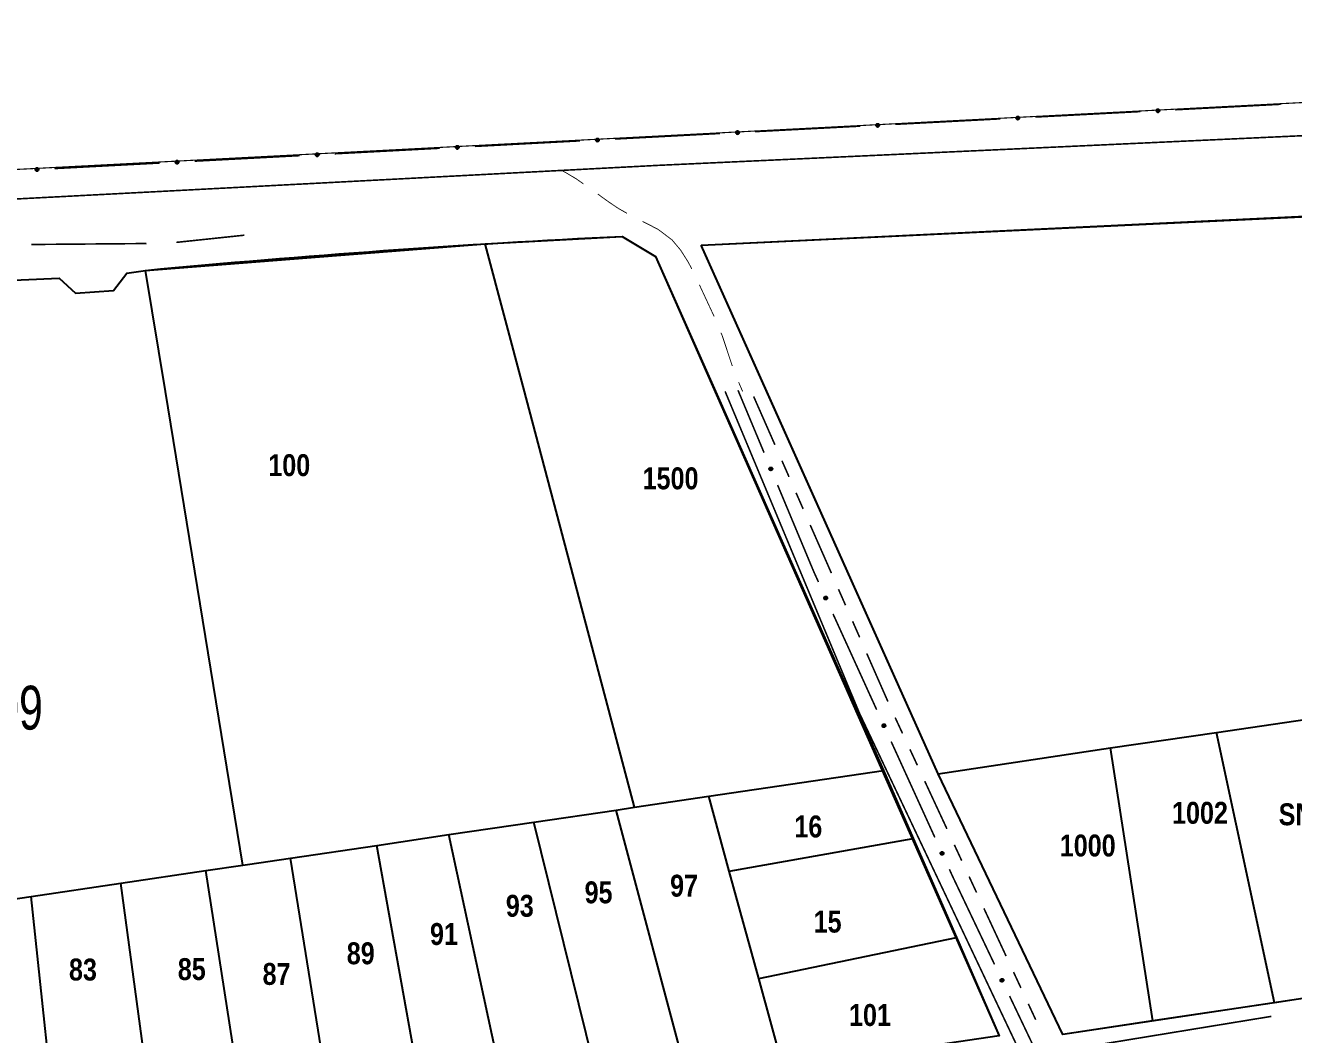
# Model space of a CAD drawing. Extents: x 203591 to 208218, y 4854879 to 4857795.
# Drawn here: x 204807.3 to 204951.9, y 4855949.7 to 4856064.8 of the extents above; entities that cross this region are included whole.
import ezdxf
from ezdxf.enums import TextEntityAlignment as Align

# ---------------------------------------------------------------- set-up
doc = ezdxf.new("R2010")
doc.units = 0
doc.header["$LTSCALE"] = 1.5
doc.header["$MEASUREMENT"] = 0
for name, pattern in [('PHANTOMX2', [5, 2.5, -0.5, 0.5, -0.5, 0.5, -0.5]), ('TRACO_05', [11, 7, -1, 0.5, -1, 0.5, -1]), ('TRACO_15', [3, 2, -1]), ('TRACO_25', [8, 3, -1, 1, -1, 1, -1])]:
    doc.linetypes.add(name, pattern=pattern)
for name, color, linetype in [('CD-MALHA-LOTES', 40, 'CONTINUOUS'), ('CD_TXT_QUADRA', 7, 'CONTINUOUS'), ('HD-VALAS-DRENOS', 170, 'CONTINUOUS'), ('LM-LIM-SETOR-FISCAL', 7, 'CONTINUOUS'), ('RU-QUADRAS', 210, 'CONTINUOUS'), ('SV-CAMINHO-TRILHA', 20, 'CONTINUOUS'), ('SV-EIXO-ROD-ESTR', 7, 'CONTINUOUS'), ('SV-EIXO-RUA-N-PAV', 6, 'CONTINUOUS'), ('SV-EST-MUNIC-PAV', 20, 'CONTINUOUS'), ('SV-RUA-NAO-PAV-S-GUIA-C-GUIA', 7, 'PHANTOMX2'), ('Th_NmrPorta', 7, 'CONTINUOUS')]:
    doc.layers.add(name, color=color, linetype=linetype)
doc.styles.add('ARIAL', font='ARIAL.TTF')
doc.styles.get("Standard").update_dxf_attribs({"font": 'swisscbo.ttf'})
doc.linetypes.add('Limite', pattern='A,20,-3,[130,ltypeshp.shx,S=6.35,R=0,X=0,Y=0],-3,20', length=46)

msp = doc.modelspace()

# ---------------------------------------------------------------- linework, layer by layer
at = {"layer": 'CD-MALHA-LOTES', "linetype": 'Continuous', "flags": 128}
for points in [[(204884.33, 4856039.68), (204980.99, 4856044.26), (205081.55, 4856049.15), (205103.71, 4856051.9), (205103.53, 4856055.42), (205127.82, 4856056.7), (205128.03, 4856052.63), (205161.84, 4856053.3)], [(204859.69, 4856039.84), (204875.31, 4856040.7), (204879.12, 4856038.42)], [(204820.96, 4856036.82), (204859.69, 4856039.84)], [(204864.16, 4856023), (204859.69, 4856039.84)], [(204891.8, 4856023), (204884.33, 4856039.68)], [(204879.12, 4856038.42), (204885.95, 4856023)], [(204773.85, 4856034.29), (204811.13, 4856035.93), (204812.98, 4856034.23), (204817.29, 4856034.54), (204818.82, 4856036.49), (204820.96, 4856036.82)], [(204823.22, 4856023), (204820.96, 4856036.82)], [(204832.05, 4855969.01), (204823.22, 4856023)], [(204876.72, 4855975.6), (204864.16, 4856023)], [(204885.95, 4856023), (204905.1, 4855979.8)], [(204911.34, 4855979.41), (204891.8, 4856023)], [(204943.09, 4855984.14), (204953.41, 4855985.63)], [(204931.01, 4855982.39), (204943.09, 4855984.14)], [(204949.69, 4855953.31), (204943.09, 4855984.14)], [(204911.34, 4855979.41), (204931.01, 4855982.39)], [(204935.83, 4855951.24), (204931.01, 4855982.39)], [(204885.18, 4855976.85), (204905.1, 4855979.8)], [(204905.1, 4855979.8), (204908.49, 4855972.05)], [(204925.58, 4855949.7), (204911.34, 4855979.41)], [(204876.72, 4855975.6), (204885.18, 4855976.85)], [(204887.52, 4855968.32), (204885.18, 4855976.85)], [(204865.22, 4855973.91), (204874.61, 4855975.29)], [(204874.61, 4855975.29), (204876.72, 4855975.6)], [(204882.87, 4855944.33), (204874.61, 4855975.29)], [(204855.56, 4855972.48), (204865.22, 4855973.91)], [(204872.9, 4855942.86), (204865.22, 4855973.91)], [(204847.33, 4855971.26), (204855.56, 4855972.48)], [(204862.26, 4855941.29), (204855.56, 4855972.48)], [(204837.5, 4855969.81), (204847.33, 4855971.26)], [(204852.98, 4855939.92), (204847.33, 4855971.26)], [(204887.52, 4855968.32), (204908.49, 4855972.05)], [(204908.49, 4855972.05), (204913.43, 4855960.74)], [(204832.59, 4855969.09), (204837.5, 4855969.81)], [(204842.53, 4855938.38), (204837.5, 4855969.81)], [(204818.13, 4855966.95), (204827.82, 4855968.38)], [(204827.82, 4855968.38), (204832.05, 4855969.01)], [(204832.69, 4855937.09), (204827.82, 4855968.38)], [(204832.05, 4855969.01), (204832.59, 4855969.09)], [(204890.89, 4855956.07), (204887.52, 4855968.32)], [(204807.9, 4855965.44), (204818.13, 4855966.95)], [(204822.35, 4855935.73), (204818.13, 4855966.95)], [(204797.83, 4855963.96), (204807.9, 4855965.44)], [(204811.24, 4855934.27), (204807.9, 4855965.44)], [(204890.89, 4855956.07), (204913.43, 4855960.74)], [(204913.43, 4855960.74), (204918.32, 4855949.55)], [(204893.68, 4855945.92), (204890.89, 4855956.07)], [(204959.39, 4855954.77), (204949.69, 4855953.31)], [(204949.69, 4855953.31), (204935.83, 4855951.24)], [(204935.83, 4855951.24), (204925.58, 4855949.7)]]:
    msp.add_lwpolyline(points, dxfattribs=at)
at = {"layer": 'HD-VALAS-DRENOS', "linetype": 'TRACO_05', "const_width": 0.18, "flags": 128}
for points in [[(204832.22, 4856040.83), (204824.46, 4856040.01)], [(204821.07, 4856039.88), (204807.93, 4856039.77)], [(204925.42, 4855947.84), (204949.34, 4855951.76)]]:
    msp.add_lwpolyline(points, dxfattribs=at)
at = {"layer": 'LM-LIM-SETOR-FISCAL', "linetype": 'Limite', "ltscale": 0.1, "const_width": 0.13, "flags": 128}
msp.add_lwpolyline([(205796.415, 4856248.315), (205682.51, 4856182.65), (205659.3, 4856170.51), (205621.44, 4856158.01), (205507.35, 4856123.37), (205407.36, 4856092.31), (205394.74, 4856089.5), (205362.25, 4856082.61), (205354.69, 4856080.34), (205337.55, 4856076.77), (205289.87, 4856073.56), (205229.36, 4856070.3), (205219.27, 4856069.56), (205147.92, 4856065.7), (205113.32, 4856064.4), (205090.92, 4856063.16), (205009.9, 4856058.92), (204851.88, 4856050.7), (204687.08, 4856042.13), (204637.14, 4856038.78), (204603.03, 4856036.66), (204553.89, 4856035.32), (204520.66, 4856035.13), (204502.57, 4856037.61), (204484.57, 4856041.23), (204412.67, 4856060.75), (204330.68, 4856083.79), (204299.16, 4856093.11), (204270.41, 4856101.78), (204253.26, 4856107.22), (204244.69, 4856110.17), (204218.41, 4856111.79), (204202.69, 4856112.17), (204189.55, 4856111.98), (204142.89, 4856109.12), (204035.38, 4856102.27), (203993.42, 4856098.93), (203985.94, 4856098.57), (203969, 4856097.51), (203907.01, 4856092.75), (203828.45, 4856087.6), (203806.83, 4856085.89), (203745.43, 4856081.58), (203724.99, 4856080.15), (203677.22, 4856076.56), (203633.71, 4856071.22), (203591.04, 4856063.51), (203660.37, 4856023.03), (203705.27, 4855996.41), (203743.77, 4855973.31), (203818.31, 4855928.72), (203887.09, 4855887.86), (203952.66, 4855848.85), (204025, 4855805.96), (204088.2, 4855766.95), (204107.49, 4855755.62), (204177.8, 4855715.26), (204283.05, 4855651.55), (204316.3, 4855629.3), (204344.05, 4855608.74), (204359.413431, 4855596.133587), (204366.73, 4855590.13), (204395.58, 4855561.78), (204414.87, 4855540.12), (204436.53, 4855514.57), (204458.95, 4855485.04), (204486.36, 4855444.86), (204505.82, 4855416.26), (204534.16, 4855377.59), (204568.85, 4855328.27), (204604.98, 4855276.24), (204637.1, 4855229.79), (204661.77, 4855193.9), (204679.77, 4855167.91), (204703.32, 4855133.45), (204736.81, 4855084.64), (204752.67, 4855062.31), (204783.23, 4855019.37), (204803.12, 4854991.18), (204834.249649, 4854948.199642), (204845.64, 4854959.83), (204876.75, 4854964.71), (204914.35, 4854970.84), (204996.87, 4854983.31), (205090.66, 4854997.71), (205105.98, 4854999.94), (205187.94, 4855012.05), (205245.94, 4855021.11), (205272.68, 4855025.85), (205289.82, 4855028.52), (205353.63, 4855038.1), (205379.87, 4855044.32), (205380.17, 4855053.59), (205399.55, 4855054.95), (205426.54, 4855056.03), (205437.99, 4855056.62), (205499.63, 4855060.67), (205539.31, 4855063.19), (205567.09, 4855064.98), (205582.41, 4855066.09), (205635.91, 4855070), (205692.95, 4855073.42), (205739.37, 4855076.32), (205755.85, 4855076.88), (205779.09, 4855078.91), (205796.39, 4855080.33), (205832.27, 4855082.2), (205855.36, 4855083.58), (205884.96, 4855084.97), (205904.85, 4855085.43), (205945.85, 4855088.06), (205975.45, 4855089.94), (205990.04, 4855090.61), (206010.45, 4855091.62), (206021.42, 4855091.93), (206022.38, 4855094.63), (206023.19, 4855099.07), (206023.73, 4855105.32), (206023.73, 4855114.57), (206023.61, 4855122.77), (206023.73, 4855128.91), (206023.31, 4855148.74), (206059.09, 4855155.08), (206090.43, 4855139.24), (206138.56, 4855111.07), (206178.75, 4855088.19), (206206.79, 4855072.52), (206222.46, 4855062.86), (206230.38, 4855057.64), (206237.19, 4855052.51), (206245.02, 4855046.96), (206277.61, 4855028.92), (206315.11, 4855009.06), (206322.43, 4855004.94), (206334.61, 4854998.15), (206344.05, 4854991.94), (206370.01, 4854978.16), (206377.13, 4854974.52), (206383.62, 4854970.88), (206391.86, 4854965.97), (206400.96, 4854960.99), (206409.67, 4854956.24), (206418.06, 4854951.81), (206428.03, 4854946.58), (206436.74, 4854941.99), (206446.39, 4854936.45), (206454.94, 4854931.86), (206463.33, 4854927.27), (206473.94, 4854921.41), (206483.44, 4854916.66), (206493.49, 4854911.28), (206502.2, 4854906.53), (206509.16, 4854902.73), (206517.55, 4854899.17), (206528.48, 4854896), (206549.69, 4854889.67), (206564.41, 4854883.97), (206567.2, 4854879.08), (206570.83, 4854883.26), (206576.05, 4854891.17), (206582.86, 4854902.57), (206588.24, 4854910.17), (206594.1, 4854919.67), (206601.38, 4854929.09), (206611.99, 4854937.95), (206625.76, 4854949.98), (206640.32, 4854965.18), (206646.34, 4854973.73), (206650.93, 4854980.7), (206656.31, 4854989.4), (206659.8, 4854993.84), (206666.37, 4855000.56), (206674.91, 4855008.32), (206682.51, 4855016.24), (206687.1, 4855021.3), (206689.8, 4855026.21), (206695.97, 4855035.87), (206702.46, 4855046.95), (206709.74, 4855060.01), (206715.44, 4855068.88), (206721.77, 4855075.21), (206727.79, 4855082.65), (206732.22, 4855088.66), (206736.5, 4855097.05), (206739.58, 4855106.79), (206740.85, 4855116.29), (206741.17, 4855125.63), (206741.64, 4855134.02), (206741.17, 4855142.09), (206742.12, 4855150.72), (206742.75, 4855160.06), (206742.43, 4855173.36), (206743.07, 4855183.81), (206745.76, 4855192.36), (206748.45, 4855197.74), (206758.11, 4855205.5), (206768.24, 4855208.82), (206775.2, 4855210.56), (206778.84, 4855212.3), (206783.44, 4855216.26), (206786.6, 4855221.64), (206789.29, 4855225.29), (206792.14, 4855229.4), (206795.63, 4855232.73), (206801.01, 4855234.47), (206808.45, 4855236.21), (206816.52, 4855237.63), (206822.22, 4855240.17), (206827.6, 4855242.54), (206831.4, 4855244.28), (206836.63, 4855244.44), (206839.95, 4855243.97), (206842.19, 4855243.65), (206845.62, 4855240.46), (206849.62, 4855235.99), (206854.58, 4855232.12), (206859.64, 4855229.78), (206864.76, 4855227.39), (206870.2, 4855225.04), (206874.73, 4855222.3), (206878.92, 4855219.29), (206882.98, 4855215.83), (206887.98, 4855212.7), (206893.95, 4855209.85), (206900.29, 4855207.85), (206907.15, 4855206.19), (206913.73, 4855205.04), (206920.81, 4855203.6), (206927.56, 4855201.94), (206933.6, 4855200.48), (206939.89, 4855199.17), (206945.67, 4855197.5), (206951.88, 4855196.77), (206955.646692, 4855197.169441), (206957.306662, 4855197.34315), (206961.862616, 4855199.664984), (206966.527907, 4855198.429918), (206972.051755, 4855197.762708), (206977.408644, 4855196.392723), (206983.226231, 4855195.866614), (206988.517313, 4855195.575902), (206994.381656, 4855194.986132), (206999.439545, 4855194.39722), (207005.614593, 4855193.621657), (207012.363297, 4855193.601324), (207017.572169, 4855195.36525), (207023.03395, 4855199.405412), (207027.732957, 4855202.047994), (207032.274552, 4855204.906141), (207036.833943, 4855207.976499), (207041.709791, 4855210.664404), (207047.645836, 4855212.460922), (207053.627362, 4855214.050921), (207060.025663, 4855216.416757), (207065.622577, 4855219.182648), (207071.297192, 4855222.28006), (207076.000549, 4855226.442043), (207079.81713, 4855231.025691), (207081.103271, 4855236.760794), (207082.59759, 4855241.307754), (207088.023389, 4855243.939561), (207090.578395, 4855249.590665), (207089.808985, 4855256.17649), (207088.296416, 4855261.394437), (207091.682817, 4855264.782116), (207096.437455, 4855266.14688), (207101.10609, 4855269.633922), (207105.023599, 4855274.180832), (207109.741577, 4855275.556417), (207115.560457, 4855275.105675), (207120.834136, 4855274.222138), (207125.843848, 4855273.366924), (207131.736831, 4855271.630579), (207137.125757, 4855270.101991), (207140.28442, 4855270.079902), (207149.515925, 4855272.920652), (207159.750695, 4855279.150512), (207168.205506, 4855287.160332), (207178.440276, 4855293.835183), (207190.455007, 4855299.175063), (207198.909818, 4855306.294903), (207210.479558, 4855312.524764), (207226.054209, 4855320.312089), (207238.95892, 4855331.88183), (207248.7487, 4855350.571411), (207250.973651, 4855379.940753), (207256.758521, 4855404.860194), (207263.433371, 4855423.994765), (207271.888182, 4855446.689256), (207282.567942, 4855472.943668), (207294.805168, 4855494.970674), (207326.84445, 4855524.340016), (207365.558582, 4855558.159258), (207387.072345, 4855586.866424), (207407.157013, 4855615.155159), (207422.962295, 4855638.924947), (207434.532036, 4855666.069339), (207438.091956, 4855689.65381), (207436.311996, 4855734.152813), (207437.646966, 4855776.64936), (207435.867006, 4855804.683732), (207437.201976, 4855838.502973), (207442.986846, 4855862.087445), (207450.106687, 4855888.786846), (207460.341457, 4855908.811397), (207484.893222, 4855935.842551), (207514.888754, 4855951.474025), (207555.868566, 4855955.698748), (207618.394465, 4855944.291996), (207657.684388, 4855935.842551), (207679.230475, 4855930.772883), (207701.081061, 4855927.500978), (207727.335472, 4855933.285849), (207757.594794, 4855943.075629), (207797.198906, 4855948.41551), (207840.362939, 4855943.520619), (207880.857031, 4855931.060899), (207908.46854, 4855922.081144), (207928.081857, 4855916.750273), (207978.978222, 4855907.32502), (207988.919986, 4855905.773418), (208022.363859, 4855902.136547), (208058.853041, 4855901.246567), (208090.002343, 4855903.026527), (208114.955167, 4855908.683361), (208130.682304, 4855913.813432), (208161.847626, 4855928.407512), (208188.891822, 4855948.61949), (208218.286591, 4855981.057933), (208187.445907, 4855991.449903), (208165.321069, 4856010.222493), (208159.224361, 4856022.94), (208156.58974, 4856039.12589), (208148.685879, 4856065.472094), (208141.72335, 4856085.385589), (208131.121743, 4856100.600365), (208114.978287, 4856123.563692), (208106.091421, 4856139.449948), (208093.205298, 4856162.116022), (208084.73682, 4856199.326829), (208076.797221, 4856229.27502), (208073.616124, 4856257.1496), (208067.838157, 4856284.431712), (208065.021572, 4856320.096316), (208063.518292, 4856367.226456), (208062.416051, 4856397.165935), (208051.054374, 4856419.94066), (208041.168955, 4856425.250761), (208034.147983, 4856457.455812), (208021.67975, 4856492.348298), (208031.159526, 4856541.689942), (208020.976111, 4856586.808408), (208019.467809, 4856600.268866), (208028.327718, 4856624.553543), (208027.926294, 4856671.90573), (208026.162133, 4856750.628679), (208030.440265, 4856795.701991), (208034.406877, 4856848.418794), (208036.125381, 4856871.257936), (208022.299519, 4856927.922659), (208010.560024, 4856953.886397), (208008.303255, 4856989.771934), (207999.795743, 4857038.357717), (207992.204293, 4857055.360826), (207973.187812, 4857100.767903), (207964.482023, 4857136.653753), (207955.32649, 4857174.790688), (207947.06, 4857205.66), (207936.24, 4857242.09), (207927.67, 4857273.58), (207918.98, 4857320.37), (207891.61, 4857379.79), (207864.78, 4857442.58), (207832.53, 4857508.13), (207814.62, 4857556.12), (207809.96, 4857575.68), (207785.03, 4857617.04), (207772.89, 4857638.07), (207748.63, 4857685.56), (207726.14, 4857726.05), (207670.54, 4857791.94), (207637.716929, 4857752.579866), (207327.499503, 4857249.046871), (207320.676618, 4857251.493261), (207314.080136, 4857253.877844), (207301.63279, 4857226.347664), (207278.712679, 4857178.433894), (207276.5774, 4857174.787641), (207262.892453, 4857152.57806), (207252.462304, 4857134.399802), (207240.885989, 4857115.917861), (207229.906692, 4857098.269253), (207214.91377, 4857077.033986), (207202.397592, 4857060.643753), (207187.795384, 4857042.763498), (207183.851205, 4857038.068132), (207172.84771, 4857025.964287), (207149.87276, 4857002.228535), (207122.979462, 4856978.24558), (207115.279823, 4856971.792429), (207096.554824, 4856956.721089), (207093.179038, 4856954.256239), (207063.969674, 4856931.265115), (207039.009706, 4856911.05036), (207002.55255, 4856880.952023), (206995.622513, 4856875.427191), (206955.697742, 4856843.197587), (206925.76, 4856819.17), (206889.95, 4856790.29), (206863.87, 4856769.12), (206847.05, 4856755.62), (206812.934473, 4856729.478313), (206791.2, 4856713), (206771.48, 4856697.98), (206751.62, 4856684.07), (206724.81, 4856665.42), (206695.34, 4856644.45), (206670.42, 4856628.03), (206663.08, 4856623.07), (206633.21, 4856602.21), (206600.85, 4856580.16), (206591.4, 4856573.83), (206573.31, 4856561.53), (206563.13, 4856555.38), (206553.22, 4856549.54), (206544.9, 4856545.03), (206536.19, 4856541.04), (206524.84, 4856536.19), (206513.22, 4856531.58), (206498.3, 4856526.31), (206481.81, 4856521.39), (206460.98, 4856515.61), (206436.55, 4856509.25), (206404.85, 4856501.32), (206376.503498, 4856494.172169), (206338.854515, 4856484.264542), (206332.61, 4856481.61), (206321.41, 4856478.45), (206309.98, 4856474.91), (206297.27, 4856470.73), (206283.09, 4856465.93), (206265.98, 4856460.4), (206237.37, 4856450.17), (206227.79, 4856446.64), (206207.64, 4856438.98), (206187.88, 4856431.02), (206170.1, 4856423.58), (206145.59, 4856412.49), (206123.09, 4856402.3), (206095.56, 4856389.84), (206084.72388, 4856385.188271), (206064.4, 4856375.95), (206043.92, 4856366.69), (206002.95, 4856348.23), (205973.98, 4856334.81), (205918.83, 4856309.59), (205889.94, 4856296.39), (205871.28, 4856287.81), (205863.09, 4856283.51), (205834.67, 4856269.04), (205796.415, 4856248.315)], dxfattribs=at)
at = {"layer": 'RU-QUADRAS', "color": 6, "linetype": 'Continuous'}
msp.add_lwpolyline([(204884.33, 4856039.68), (205081.55, 4856049.15), (205103.71, 4856051.9), (205103.53, 4856055.42), (205127.82, 4856056.7), (205128.03, 4856052.63), (205161.84, 4856053.3), (205170.76, 4855986.46), (204925.58, 4855949.7), (204911.34, 4855979.41)], close=True, dxfattribs=at)
msp.add_lwpolyline([(204650.01, 4856029.37), (204688.4, 4856031.22), (204688.33, 4856032.71), (204773.85, 4856034.29), (204811.13, 4856035.93), (204812.98, 4856034.23), (204817.29, 4856034.54), (204818.82, 4856036.49), (204820.96, 4856036.82, -0.0114085851), (204875.31, 4856040.7), (204879.12, 4856038.42), (204918.32, 4855949.55), (204842.53, 4855938.38), (204731.14, 4855923.75), (204746.25, 4855945.01), (204746.61, 4855948.01), (204723.59, 4855915.31), (204643.62, 4855905.6)], format="xyb", dxfattribs=at)
at = {"layer": 'SV-CAMINHO-TRILHA', "linetype": 'TRACO_15', "ltscale": 0.75, "const_width": 0.1, "flags": 128}
for points in [[(204868.770788, 4856048.031834), (204868.43, 4856048.21)], [(204869.218141, 4856047.76608), (204868.770788, 4856048.031834)], [(204870.061617, 4856047.265005), (204869.218141, 4856047.76608)], [(204870.07709, 4856047.254125), (204870.061617, 4856047.265005)], [(204870.895108, 4856046.678933), (204870.07709, 4856047.254125)], [(204873.596535, 4856044.750102), (204872.52946, 4856045.526193)], [(204874.159044, 4856044.367058), (204873.596535, 4856044.750102)], [(204874.836499, 4856043.90574), (204874.159044, 4856044.367058)], [(204874.993556, 4856043.817006), (204874.836499, 4856043.90574)], [(204875.864206, 4856043.325103), (204874.993556, 4856043.817006)], [(204878.151218, 4856042.149853), (204877.634795, 4856042.397463)], [(204878.528756, 4856041.949761), (204878.151218, 4856042.149853)], [(204879.479741, 4856041.445744), (204878.528756, 4856041.949761)], [(204880.214526, 4856040.885988), (204879.479741, 4856041.445744)], [(204881.01, 4856040.28), (204880.214526, 4856040.885988)], [(204881.01, 4856040.28), (204881.653601, 4856039.514639)], [(204881.653601, 4856039.514639), (204881.976187, 4856039.131024)], [(204881.976187, 4856039.131024), (204882.778938, 4856037.86535)], [(204882.778938, 4856037.86535), (204882.861722, 4856037.734827)], [(204882.861722, 4856037.734827), (204883.249261, 4856036.983442)], [(204884.115859, 4856035.181364), (204884.185023, 4856035.032377)], [(204884.185023, 4856035.032377), (204884.959343, 4856033.367932)], [(204884.959343, 4856033.367932), (204885.159886, 4856032.936852)], [(204885.159886, 4856032.936852), (204885.381656, 4856032.461483)], [(204885.381656, 4856032.461483), (204885.794445, 4856031.57666)], [(204885.794445, 4856031.57666), (204885.803575, 4856031.554869)], [(204886.576482, 4856029.710252), (204886.74, 4856029.32)], [(204886.74, 4856029.32), (204887.550751, 4856026.873989)], [(204887.550751, 4856026.873989), (204887.684372, 4856026.47086)], [(204887.684372, 4856026.47086), (204887.869358, 4856025.926109)], [(204888.593831, 4856024.063695), (204888.991121, 4856023.146002)], [(204888.991121, 4856023.146002), (204889.05, 4856023.01)], [(204889.05, 4856023.01), (204889.0501, 4856023.0101)]]:
    msp.add_lwpolyline(points, dxfattribs=at)
at = {"layer": 'SV-EIXO-ROD-ESTR', "const_width": 0.18, "flags": 128}
for points in [[(204922.424296, 4856054.302805), (204934.408088, 4856054.926297)], [(204938.402685, 4856055.134127), (204950.386476, 4856055.757619)], [(204890.467519, 4856052.640162), (204902.45131, 4856053.263653)], [(204906.445908, 4856053.471484), (204918.429699, 4856054.094975)], [(204858.511896, 4856050.955487), (204870.495249, 4856051.587342)], [(204874.4897, 4856051.797961), (204886.473054, 4856052.429816)], [(204842.534091, 4856050.113014), (204854.517444, 4856050.744869)], [(204810.578482, 4856048.428067), (204822.561835, 4856049.059922)], [(204826.556286, 4856049.27054), (204838.53964, 4856049.902395)]]:
    msp.add_lwpolyline(points, dxfattribs=at)
at = {"layer": 'SV-EIXO-ROD-ESTR', "flags": 128}
for points in [[(204936.25618, 4856055.132679), (204936.288402, 4856055.169473), (204936.323619, 4856055.194506), (204936.359001, 4856055.206931), (204936.39313, 4856055.209758), (204936.428372, 4856055.208718), (204936.463672, 4856055.19983), (204936.500665, 4856055.181287), (204936.537801, 4856055.149223), (204936.561075, 4856055.111462), (204936.575112, 4856055.077425), (204936.580109, 4856055.042007), (204936.578525, 4856055.007788), (204936.56808, 4856054.971426), (204936.548922, 4856054.934121), (204936.515777, 4856054.897559), (204936.481083, 4856054.873254), (204936.446544, 4856054.862134), (204936.410906, 4856054.857336), (204936.374939, 4856054.858829), (204936.340339, 4856054.867754), (204936.302813, 4856054.88711), (204936.26716, 4856054.920302), (204936.242523, 4856054.954629), (204936.230921, 4856054.989002), (204936.226987, 4856055.024195), (204936.227601, 4856055.059555), (204936.235058, 4856055.095411), (204936.25618, 4856055.132679)], [(204904.299403, 4856053.470035), (204904.331625, 4856053.506829), (204904.366842, 4856053.531862), (204904.402224, 4856053.544288), (204904.436353, 4856053.547115), (204904.471595, 4856053.546074), (204904.506894, 4856053.537186), (204904.543888, 4856053.518643), (204904.581024, 4856053.48658), (204904.604297, 4856053.448818), (204904.618335, 4856053.414781), (204904.623332, 4856053.379363), (204904.621747, 4856053.345145), (204904.611303, 4856053.308783), (204904.592145, 4856053.271477), (204904.559, 4856053.234915), (204904.524306, 4856053.21061), (204904.489767, 4856053.19949), (204904.454128, 4856053.194692), (204904.418162, 4856053.196186), (204904.383562, 4856053.20511), (204904.346035, 4856053.224466), (204904.310382, 4856053.257659), (204904.285746, 4856053.291985), (204904.274144, 4856053.326358), (204904.27021, 4856053.361552), (204904.270824, 4856053.396911), (204904.278281, 4856053.432767), (204904.299403, 4856053.470035)], [(204920.277792, 4856054.301357), (204920.310014, 4856054.338151), (204920.34523, 4856054.363184), (204920.380613, 4856054.375609), (204920.414742, 4856054.378437), (204920.449983, 4856054.377396), (204920.485283, 4856054.368508), (204920.522276, 4856054.349965), (204920.559412, 4856054.317901), (204920.582686, 4856054.28014), (204920.596723, 4856054.246103), (204920.60172, 4856054.210685), (204920.600136, 4856054.176466), (204920.589691, 4856054.140105), (204920.570534, 4856054.102799), (204920.537389, 4856054.066237), (204920.502695, 4856054.041932), (204920.468156, 4856054.030812), (204920.432517, 4856054.026014), (204920.396551, 4856054.027507), (204920.36195, 4856054.036432), (204920.324424, 4856054.055788), (204920.288771, 4856054.08898), (204920.264134, 4856054.123307), (204920.252533, 4856054.15768), (204920.248599, 4856054.192873), (204920.249212, 4856054.228233), (204920.25667, 4856054.264089), (204920.277792, 4856054.301357)], [(204872.343197, 4856051.795014), (204872.375393, 4856051.83183), (204872.410593, 4856051.856888), (204872.445966, 4856051.869338), (204872.480093, 4856051.872189), (204872.515336, 4856051.871173), (204872.550641, 4856051.86231), (204872.587648, 4856051.843793), (204872.624806, 4856051.811755), (204872.648106, 4856051.77401), (204872.662167, 4856051.739983), (204872.667189, 4856051.704568), (204872.665629, 4856051.670348), (204872.655209, 4856051.633979), (204872.636078, 4856051.59666), (204872.602958, 4856051.560076), (204872.568281, 4856051.535746), (204872.53375, 4856051.524602), (204872.498114, 4856051.519779), (204872.462147, 4856051.521247), (204872.427541, 4856051.530147), (204872.390001, 4856051.549478), (204872.354325, 4856051.582645), (204872.329664, 4856051.616954), (204872.318038, 4856051.65132), (204872.31408, 4856051.68651), (204872.314669, 4856051.72187), (204872.322101, 4856051.757731), (204872.343197, 4856051.795014)], [(204888.321002, 4856052.637487), (204888.353198, 4856052.674304), (204888.388397, 4856052.699362), (204888.423771, 4856052.711812), (204888.457898, 4856052.714663), (204888.49314, 4856052.713647), (204888.528446, 4856052.704784), (204888.565452, 4856052.686266), (204888.602611, 4856052.654229), (204888.625911, 4856052.616483), (204888.639972, 4856052.582456), (204888.644994, 4856052.547042), (204888.643433, 4856052.512822), (204888.633014, 4856052.476453), (204888.613882, 4856052.439134), (204888.580763, 4856052.402549), (204888.546086, 4856052.378219), (204888.511554, 4856052.367076), (204888.475919, 4856052.362253), (204888.439952, 4856052.363721), (204888.405345, 4856052.372621), (204888.367805, 4856052.391951), (204888.332129, 4856052.425119), (204888.307469, 4856052.459428), (204888.295843, 4856052.493793), (204888.291885, 4856052.528984), (204888.292473, 4856052.564344), (204888.299906, 4856052.600205), (204888.321002, 4856052.637487)], [(204856.365393, 4856050.95254), (204856.397589, 4856050.989357), (204856.432788, 4856051.014415), (204856.468162, 4856051.026865), (204856.502289, 4856051.029716), (204856.537531, 4856051.0287), (204856.572837, 4856051.019837), (204856.609843, 4856051.001319), (204856.647002, 4856050.969282), (204856.670302, 4856050.931536), (204856.684363, 4856050.897509), (204856.689384, 4856050.862095), (204856.687824, 4856050.827875), (204856.677405, 4856050.791506), (204856.658273, 4856050.754187), (204856.625154, 4856050.717602), (204856.590476, 4856050.693272), (204856.555945, 4856050.682129), (204856.52031, 4856050.677306), (204856.484343, 4856050.678774), (204856.449736, 4856050.687674), (204856.412196, 4856050.707004), (204856.37652, 4856050.740172), (204856.351859, 4856050.774481), (204856.340234, 4856050.808846), (204856.336275, 4856050.844037), (204856.336864, 4856050.879397), (204856.344296, 4856050.915258), (204856.365393, 4856050.95254)], [(204824.409783, 4856049.267593), (204824.44198, 4856049.30441), (204824.477179, 4856049.329468), (204824.512553, 4856049.341918), (204824.54668, 4856049.344769), (204824.581922, 4856049.343753), (204824.617228, 4856049.33489), (204824.654234, 4856049.316372), (204824.691393, 4856049.284335), (204824.714692, 4856049.246589), (204824.728754, 4856049.212562), (204824.733775, 4856049.177148), (204824.732215, 4856049.142928), (204824.721796, 4856049.106559), (204824.702664, 4856049.06924), (204824.669544, 4856049.032655), (204824.634867, 4856049.008325), (204824.600336, 4856048.997182), (204824.564701, 4856048.992359), (204824.528734, 4856048.993827), (204824.494127, 4856049.002727), (204824.456587, 4856049.022057), (204824.420911, 4856049.055225), (204824.39625, 4856049.089534), (204824.384625, 4856049.123899), (204824.380666, 4856049.15909), (204824.381255, 4856049.19445), (204824.388687, 4856049.230311), (204824.409783, 4856049.267593)], [(204840.387588, 4856050.110067), (204840.419784, 4856050.146883), (204840.454984, 4856050.171941), (204840.490357, 4856050.184391), (204840.524484, 4856050.187242), (204840.559727, 4856050.186226), (204840.595032, 4856050.177363), (204840.632039, 4856050.158846), (204840.669197, 4856050.126808), (204840.692497, 4856050.089063), (204840.706558, 4856050.055036), (204840.71158, 4856050.019621), (204840.71002, 4856049.985401), (204840.6996, 4856049.949032), (204840.680469, 4856049.911713), (204840.647349, 4856049.875129), (204840.612672, 4856049.850799), (204840.578141, 4856049.839655), (204840.542505, 4856049.834832), (204840.506538, 4856049.8363), (204840.471931, 4856049.8452), (204840.434392, 4856049.864531), (204840.398716, 4856049.897698), (204840.374055, 4856049.932007), (204840.362429, 4856049.966373), (204840.358471, 4856050.001563), (204840.35906, 4856050.036923), (204840.366492, 4856050.072784), (204840.387588, 4856050.110067)], [(204808.431979, 4856048.42512), (204808.464175, 4856048.461936), (204808.499374, 4856048.486994), (204808.534748, 4856048.499444), (204808.568875, 4856048.502295), (204808.604118, 4856048.501279), (204808.639423, 4856048.492416), (204808.67643, 4856048.473899), (204808.713588, 4856048.441861), (204808.736888, 4856048.404116), (204808.750949, 4856048.370089), (204808.755971, 4856048.334674), (204808.75441, 4856048.300454), (204808.743991, 4856048.264085), (204808.724859, 4856048.226766), (204808.69174, 4856048.190182), (204808.657063, 4856048.165852), (204808.622532, 4856048.154708), (204808.586896, 4856048.149885), (204808.550929, 4856048.151353), (204808.516322, 4856048.160253), (204808.478782, 4856048.179584), (204808.443107, 4856048.212751), (204808.418446, 4856048.24706), (204808.40682, 4856048.281426), (204808.402862, 4856048.316616), (204808.403451, 4856048.351976), (204808.410883, 4856048.387837), (204808.431979, 4856048.42512)]]:
    msp.add_lwpolyline(points, close=True, dxfattribs=at)
for points in [[(204936.226987, 4856055.024195), (204936.575112, 4856055.077425)], [(204936.227601, 4856055.059555), (204936.561075, 4856055.111462)], [(204936.230921, 4856054.989002), (204936.580109, 4856055.042007)], [(204936.23102, 4856055.043166), (204936.563033, 4856055.095966)], [(204936.231571, 4856055.006303), (204936.57599, 4856055.057015)], [(204936.235058, 4856055.095411), (204936.537801, 4856055.149223)], [(204936.236061, 4856055.077588), (204936.544837, 4856055.130544)], [(204936.240228, 4856054.971228), (204936.576329, 4856055.02424)], [(204936.242523, 4856054.954629), (204936.578525, 4856055.007788)], [(204936.246552, 4856055.112293), (204936.515811, 4856055.163193)], [(204936.25618, 4856055.132679), (204936.500665, 4856055.181287)], [(204936.257061, 4856054.936578), (204936.568634, 4856054.988314)], [(204936.26716, 4856054.920302), (204936.56808, 4856054.971426)], [(204936.274546, 4856055.152007), (204936.474805, 4856055.189754)], [(204936.288402, 4856055.169473), (204936.463672, 4856055.19983)], [(204936.288741, 4856054.905433), (204936.555488, 4856054.952104)], [(204936.302813, 4856054.88711), (204936.548922, 4856054.934121)], [(204936.308416, 4856055.18383), (204936.437233, 4856055.202829)], [(204936.323619, 4856055.194506), (204936.428372, 4856055.208718)], [(204936.326952, 4856054.880094), (204936.524627, 4856054.914973)], [(204936.340339, 4856054.867754), (204936.515777, 4856054.897559)], [(204936.36194, 4856054.864152), (204936.492048, 4856054.884584)], [(204936.374939, 4856054.858829), (204936.481083, 4856054.873254)], [(204904.27021, 4856053.361552), (204904.618335, 4856053.414781)], [(204904.270824, 4856053.396911), (204904.604297, 4856053.448818)], [(204904.274144, 4856053.326358), (204904.623332, 4856053.379363)], [(204904.274242, 4856053.380522), (204904.606255, 4856053.433322)], [(204904.274794, 4856053.343659), (204904.619213, 4856053.394371)], [(204904.278281, 4856053.432767), (204904.581024, 4856053.48658)], [(204904.279283, 4856053.414944), (204904.58806, 4856053.467901)], [(204904.283451, 4856053.308584), (204904.619552, 4856053.361596)], [(204904.285746, 4856053.291985), (204904.621747, 4856053.345145)], [(204904.289775, 4856053.449649), (204904.559034, 4856053.50055)], [(204904.299403, 4856053.470035), (204904.543888, 4856053.518643)], [(204904.300283, 4856053.273934), (204904.611856, 4856053.32567)], [(204904.310382, 4856053.257659), (204904.611303, 4856053.308783)], [(204904.317769, 4856053.489364), (204904.518027, 4856053.52711)], [(204904.331625, 4856053.506829), (204904.506894, 4856053.537186)], [(204904.331964, 4856053.24279), (204904.59871, 4856053.289461)], [(204904.346035, 4856053.224466), (204904.592145, 4856053.271477)], [(204904.351639, 4856053.521186), (204904.480455, 4856053.540185)], [(204904.366842, 4856053.531862), (204904.471595, 4856053.546074)], [(204904.370174, 4856053.21745), (204904.567849, 4856053.252329)], [(204904.383562, 4856053.20511), (204904.559, 4856053.234915)], [(204904.405163, 4856053.201508), (204904.535271, 4856053.221941)], [(204904.418162, 4856053.196186), (204904.524306, 4856053.21061)], [(204920.248599, 4856054.192873), (204920.596723, 4856054.246103)], [(204920.249212, 4856054.228233), (204920.582686, 4856054.28014)], [(204920.252533, 4856054.15768), (204920.60172, 4856054.210685)], [(204920.252631, 4856054.211844), (204920.584644, 4856054.264644)], [(204920.253183, 4856054.174981), (204920.597602, 4856054.225693)], [(204920.25667, 4856054.264089), (204920.559412, 4856054.317901)], [(204920.257672, 4856054.246266), (204920.566449, 4856054.299223)], [(204920.261839, 4856054.139906), (204920.59794, 4856054.192918)], [(204920.264134, 4856054.123307), (204920.600136, 4856054.176466)], [(204920.268164, 4856054.280971), (204920.537423, 4856054.331872)], [(204920.277792, 4856054.301357), (204920.522276, 4856054.349965)], [(204920.278672, 4856054.105256), (204920.590245, 4856054.156992)], [(204920.288771, 4856054.08898), (204920.589691, 4856054.140105)], [(204920.296158, 4856054.320685), (204920.496416, 4856054.358432)], [(204920.310014, 4856054.338151), (204920.485283, 4856054.368508)], [(204920.310353, 4856054.074111), (204920.577099, 4856054.120782)], [(204920.324424, 4856054.055788), (204920.570534, 4856054.102799)], [(204920.330027, 4856054.352508), (204920.458844, 4856054.371507)], [(204920.34523, 4856054.363184), (204920.449983, 4856054.377396)], [(204920.348563, 4856054.048772), (204920.546238, 4856054.083651)], [(204920.36195, 4856054.036432), (204920.537389, 4856054.066237)], [(204920.383552, 4856054.03283), (204920.51366, 4856054.053263)], [(204920.396551, 4856054.027507), (204920.502695, 4856054.041932)], [(204872.31408, 4856051.68651), (204872.662167, 4856051.739983)], [(204872.314669, 4856051.72187), (204872.648106, 4856051.77401)], [(204872.318038, 4856051.65132), (204872.667189, 4856051.704568)], [(204872.318099, 4856051.705484), (204872.650075, 4856051.758515)], [(204872.318676, 4856051.668621), (204872.66306, 4856051.719573)], [(204872.322101, 4856051.757731), (204872.624806, 4856051.811755)], [(204872.323116, 4856051.739909), (204872.631855, 4856051.793081)], [(204872.327357, 4856051.633552), (204872.663421, 4856051.686798)], [(204872.333583, 4856051.774621), (204872.602807, 4856051.82571)], [(204872.343197, 4856051.795014), (204872.587648, 4856051.843793)], [(204872.361549, 4856051.814355), (204872.561782, 4856051.852241)], [(204872.375393, 4856051.83183), (204872.550641, 4856051.86231)], [(204872.395397, 4856051.846201), (204872.5242, 4856051.865291)], [(204872.410593, 4856051.856888), (204872.515336, 4856051.871173)], [(204888.291885, 4856052.528984), (204888.639972, 4856052.582456)], [(204888.292473, 4856052.564344), (204888.625911, 4856052.616483)], [(204888.295843, 4856052.493793), (204888.644994, 4856052.547042)], [(204888.295903, 4856052.547957), (204888.62788, 4856052.600988)], [(204888.296481, 4856052.511094), (204888.640864, 4856052.562047)], [(204888.299906, 4856052.600205), (204888.602611, 4856052.654229)], [(204888.30092, 4856052.582382), (204888.60966, 4856052.635555)], [(204888.305162, 4856052.476025), (204888.641226, 4856052.529272)], [(204888.307469, 4856052.459428), (204888.643433, 4856052.512822)], [(204888.311388, 4856052.617095), (204888.580611, 4856052.668183)], [(204888.321002, 4856052.637487), (204888.565452, 4856052.686266)], [(204888.322019, 4856052.441387), (204888.633556, 4856052.493341)], [(204888.332129, 4856052.425119), (204888.633014, 4856052.476453)], [(204888.339354, 4856052.656829), (204888.539586, 4856052.694715)], [(204888.353198, 4856052.674304), (204888.528446, 4856052.704784)], [(204888.353721, 4856052.410265), (204888.620435, 4856052.457122)], [(204888.367805, 4856052.391951), (204888.613882, 4856052.439134)], [(204888.373202, 4856052.688675), (204888.502005, 4856052.707764)], [(204888.388397, 4856052.699362), (204888.49314, 4856052.713647)], [(204888.391949, 4856052.384952), (204888.5896, 4856052.419969)], [(204888.405345, 4856052.372621), (204888.580763, 4856052.402549)], [(204888.426949, 4856052.369034), (204888.557043, 4856052.389558)], [(204888.439952, 4856052.363721), (204888.546086, 4856052.378219)], [(204856.336275, 4856050.844037), (204856.684363, 4856050.897509)], [(204856.336864, 4856050.879397), (204856.670302, 4856050.931536)], [(204856.340234, 4856050.808846), (204856.689384, 4856050.862095)], [(204856.340294, 4856050.86301), (204856.672271, 4856050.916041)], [(204856.340872, 4856050.826147), (204856.685255, 4856050.8771)], [(204856.344296, 4856050.915258), (204856.647002, 4856050.969282)], [(204856.345311, 4856050.897435), (204856.654051, 4856050.950608)], [(204856.349553, 4856050.791078), (204856.685617, 4856050.844325)], [(204856.351859, 4856050.774481), (204856.687824, 4856050.827875)], [(204856.355779, 4856050.932148), (204856.625002, 4856050.983236)], [(204856.365393, 4856050.95254), (204856.609843, 4856051.001319)], [(204856.36641, 4856050.75644), (204856.677947, 4856050.808394)], [(204856.37652, 4856050.740172), (204856.677405, 4856050.791506)], [(204856.383745, 4856050.971882), (204856.583977, 4856051.009768)], [(204856.397589, 4856050.989357), (204856.572837, 4856051.019837)], [(204856.398112, 4856050.725318), (204856.664826, 4856050.772175)], [(204856.412196, 4856050.707004), (204856.658273, 4856050.754187)], [(204856.417593, 4856051.003728), (204856.546396, 4856051.022817)], [(204856.432788, 4856051.014415), (204856.537531, 4856051.0287)], [(204856.43634, 4856050.700005), (204856.633991, 4856050.735022)], [(204856.449736, 4856050.687674), (204856.625154, 4856050.717602)], [(204856.47134, 4856050.684087), (204856.601434, 4856050.704611)], [(204856.484343, 4856050.678774), (204856.590476, 4856050.693272)], [(204872.329664, 4856051.616954), (204872.665629, 4856051.670348)], [(204872.344214, 4856051.598914), (204872.655751, 4856051.650867)], [(204872.354325, 4856051.582645), (204872.655209, 4856051.633979)], [(204872.375917, 4856051.567791), (204872.64263, 4856051.614648)], [(204872.390001, 4856051.549478), (204872.636078, 4856051.59666)], [(204872.414145, 4856051.542479), (204872.611795, 4856051.577496)], [(204872.427541, 4856051.530147), (204872.602958, 4856051.560076)], [(204872.449144, 4856051.526561), (204872.579238, 4856051.547084)], [(204872.462147, 4856051.521247), (204872.568281, 4856051.535746)], [(204824.380666, 4856049.15909), (204824.728754, 4856049.212562)], [(204824.381255, 4856049.19445), (204824.714692, 4856049.246589)], [(204824.384625, 4856049.123899), (204824.733775, 4856049.177148)], [(204824.384685, 4856049.178063), (204824.716661, 4856049.231094)], [(204824.385263, 4856049.1412), (204824.729646, 4856049.192153)], [(204824.388687, 4856049.230311), (204824.691393, 4856049.284335)], [(204824.389702, 4856049.212488), (204824.698442, 4856049.265661)], [(204824.393944, 4856049.106131), (204824.730008, 4856049.159378)], [(204824.39625, 4856049.089534), (204824.732215, 4856049.142928)], [(204824.40017, 4856049.247201), (204824.669393, 4856049.298289)], [(204824.409783, 4856049.267593), (204824.654234, 4856049.316372)], [(204824.410801, 4856049.071493), (204824.722337, 4856049.123447)], [(204824.420911, 4856049.055225), (204824.721796, 4856049.106559)], [(204824.428136, 4856049.286935), (204824.628368, 4856049.324821)], [(204824.44198, 4856049.30441), (204824.617228, 4856049.33489)], [(204824.442503, 4856049.040371), (204824.709217, 4856049.087228)], [(204824.456587, 4856049.022057), (204824.702664, 4856049.06924)], [(204824.461983, 4856049.318781), (204824.590787, 4856049.33787)], [(204824.477179, 4856049.329468), (204824.581922, 4856049.343753)], [(204824.480731, 4856049.015058), (204824.678382, 4856049.050075)], [(204824.494127, 4856049.002727), (204824.669544, 4856049.032655)], [(204824.515731, 4856048.99914), (204824.645825, 4856049.019664)], [(204824.528734, 4856048.993827), (204824.634867, 4856049.008325)], [(204840.358471, 4856050.001563), (204840.706558, 4856050.055036)], [(204840.35906, 4856050.036923), (204840.692497, 4856050.089063)], [(204840.362429, 4856049.966373), (204840.71158, 4856050.019621)], [(204840.36249, 4856050.020537), (204840.694466, 4856050.073568)], [(204840.363067, 4856049.983674), (204840.707451, 4856050.034626)], [(204840.366492, 4856050.072784), (204840.669197, 4856050.126808)], [(204840.367507, 4856050.054962), (204840.676246, 4856050.108134)], [(204840.371748, 4856049.948605), (204840.707812, 4856050.001851)], [(204840.374055, 4856049.932007), (204840.71002, 4856049.985401)], [(204840.377974, 4856050.089674), (204840.647198, 4856050.140763)], [(204840.387588, 4856050.110067), (204840.632039, 4856050.158846)], [(204840.388605, 4856049.913967), (204840.700142, 4856049.96592)], [(204840.398716, 4856049.897698), (204840.6996, 4856049.949032)], [(204840.40594, 4856050.129408), (204840.606173, 4856050.167294)], [(204840.419784, 4856050.146883), (204840.595032, 4856050.177363)], [(204840.420307, 4856049.882844), (204840.687021, 4856049.929701)], [(204840.434392, 4856049.864531), (204840.680469, 4856049.911713)], [(204840.439788, 4856050.161254), (204840.568591, 4856050.180343)], [(204840.454984, 4856050.171941), (204840.559727, 4856050.186226)], [(204840.458535, 4856049.857532), (204840.656186, 4856049.892549)], [(204840.471931, 4856049.8452), (204840.647349, 4856049.875129)], [(204840.493535, 4856049.841614), (204840.623629, 4856049.862137)], [(204840.506538, 4856049.8363), (204840.612672, 4856049.850799)], [(204808.402862, 4856048.316616), (204808.750949, 4856048.370089)], [(204808.403451, 4856048.351976), (204808.736888, 4856048.404116)], [(204808.40682, 4856048.281426), (204808.755971, 4856048.334674)], [(204808.406881, 4856048.33559), (204808.738857, 4856048.388621)], [(204808.407458, 4856048.298727), (204808.751842, 4856048.349679)], [(204808.410883, 4856048.387837), (204808.713588, 4856048.441861)], [(204808.411898, 4856048.370015), (204808.720637, 4856048.423187)], [(204808.416139, 4856048.263658), (204808.752203, 4856048.316904)], [(204808.418446, 4856048.24706), (204808.75441, 4856048.300454)], [(204808.422365, 4856048.404727), (204808.691588, 4856048.455816)], [(204808.431979, 4856048.42512), (204808.67643, 4856048.473899)], [(204808.432996, 4856048.22902), (204808.744533, 4856048.280973)], [(204808.443107, 4856048.212751), (204808.743991, 4856048.264085)], [(204808.450331, 4856048.444461), (204808.650563, 4856048.482347)], [(204808.464175, 4856048.461936), (204808.639423, 4856048.492416)], [(204808.464698, 4856048.197897), (204808.731412, 4856048.244754)], [(204808.478782, 4856048.179584), (204808.724859, 4856048.226766)], [(204808.484179, 4856048.476307), (204808.612982, 4856048.495396)], [(204808.499374, 4856048.486994), (204808.604118, 4856048.501279)], [(204808.502926, 4856048.172585), (204808.700577, 4856048.207602)], [(204808.516322, 4856048.160253), (204808.69174, 4856048.190182)], [(204808.537926, 4856048.156667), (204808.66802, 4856048.17719)], [(204808.550929, 4856048.151353), (204808.657063, 4856048.165852)]]:
    msp.add_lwpolyline(points, dxfattribs=at)
at = {"layer": 'SV-EIXO-RUA-N-PAV', "const_width": 0.18, "flags": 128}
for points in [[(204888.794867, 4856022.491909), (204888.52, 4856023.15)], [(204891.49271, 4856016.032679), (204888.794867, 4856022.491909)], [(204897.17, 4856002.44), (204893.034335, 4856012.341691)], [(204897.281684, 4856002.194915), (204897.17, 4856002.44)], [(204897.696355, 4856001.284943), (204897.281684, 4856002.194915)], [(204904.331085, 4855986.725398), (204899.355037, 4855997.645057)], [(204910.965814, 4855972.165852), (204905.989767, 4855983.085511)], [(204913.01, 4855967.68), (204912.624497, 4855968.525966)], [(204913.040245, 4855967.616497), (204913.01, 4855967.68)], [(204917.770145, 4855957.685331), (204913.040245, 4855967.616497)], [(204924.65, 4855943.24), (204919.490109, 4855954.073998)]]:
    msp.add_lwpolyline(points, dxfattribs=at)
at = {"layer": 'SV-EIXO-RUA-N-PAV', "flags": 128}
for points in [[(204892.217321, 4856014.012179), (204892.171822, 4856014.030119), (204892.136386, 4856014.054842), (204892.112766, 4856014.083969), (204892.098604, 4856014.11515), (204892.08771, 4856014.148681), (204892.084184, 4856014.184911), (204892.089178, 4856014.225989), (204892.106854, 4856014.271757), (204892.134566, 4856014.306394), (204892.161883, 4856014.331078), (204892.193546, 4856014.347717), (204892.226297, 4856014.357755), (204892.264052, 4856014.360173), (204892.305632, 4856014.354705), (204892.351223, 4856014.335818), (204892.385797, 4856014.311342), (204892.407904, 4856014.282569), (204892.42443, 4856014.250631), (204892.435143, 4856014.216265), (204892.438398, 4856014.180681), (204892.432818, 4856014.138827), (204892.41358, 4856014.094075), (204892.389562, 4856014.059313), (204892.361107, 4856014.036808), (204892.329297, 4856014.021246), (204892.295799, 4856014.009909), (204892.259527, 4856014.004849), (204892.217321, 4856014.012179)], [(204898.485106, 4855999.288608), (204898.439057, 4855999.305086), (204898.40285, 4855999.328665), (204898.378312, 4855999.357023), (204898.363162, 4855999.387736), (204898.351202, 4855999.420902), (204898.346522, 4855999.457001), (204898.350202, 4855999.498218), (204898.366408, 4855999.544527), (204898.393, 4855999.58003), (204898.419514, 4855999.605575), (204898.45063, 4855999.623216), (204898.483044, 4855999.634294), (204898.520703, 4855999.637916), (204898.562436, 4855999.633779), (204898.608607, 4855999.616357), (204898.643945, 4855999.592997), (204898.666959, 4855999.564945), (204898.684496, 4855999.533551), (204898.696301, 4855999.499544), (204898.700691, 4855999.464082), (204898.69645, 4855999.422071), (204898.67865, 4855999.376728), (204898.655754, 4855999.341217), (204898.628032, 4855999.317814), (204898.596736, 4855999.301245), (204898.563616, 4855999.288845), (204898.527524, 4855999.282629), (204898.485106, 4855999.288608)], [(204905.119836, 4855984.729062), (204905.073787, 4855984.745541), (204905.03758, 4855984.769119), (204905.013042, 4855984.797477), (204904.997892, 4855984.82819), (204904.985932, 4855984.861357), (204904.981251, 4855984.897456), (204904.984931, 4855984.938672), (204905.001137, 4855984.984982), (204905.027729, 4855985.020485), (204905.054244, 4855985.046029), (204905.08536, 4855985.06367), (204905.117774, 4855985.074749), (204905.155432, 4855985.078371), (204905.197165, 4855985.074234), (204905.243336, 4855985.056811), (204905.278674, 4855985.033452), (204905.301689, 4855985.0054), (204905.319226, 4855984.974005), (204905.33103, 4855984.939999), (204905.33542, 4855984.904537), (204905.331179, 4855984.862526), (204905.313379, 4855984.817182), (204905.290483, 4855984.781671), (204905.262762, 4855984.758269), (204905.231465, 4855984.741699), (204905.198346, 4855984.729299), (204905.162254, 4855984.723084), (204905.119836, 4855984.729062)], [(204911.754565, 4855970.169517), (204911.708516, 4855970.185995), (204911.672309, 4855970.209574), (204911.647771, 4855970.237932), (204911.632621, 4855970.268645), (204911.620662, 4855970.301811), (204911.615981, 4855970.33791), (204911.619661, 4855970.379127), (204911.635867, 4855970.425436), (204911.662459, 4855970.460939), (204911.688973, 4855970.486484), (204911.720089, 4855970.504125), (204911.752504, 4855970.515204), (204911.790162, 4855970.518825), (204911.831895, 4855970.514688), (204911.878066, 4855970.497266), (204911.913404, 4855970.473906), (204911.936418, 4855970.445854), (204911.953955, 4855970.41446), (204911.96576, 4855970.380453), (204911.97015, 4855970.344991), (204911.965909, 4855970.30298), (204911.948109, 4855970.257637), (204911.925213, 4855970.222126), (204911.897491, 4855970.198724), (204911.866195, 4855970.182154), (204911.833075, 4855970.169754), (204911.796983, 4855970.163538), (204911.754565, 4855970.169517)], [(204918.592524, 4855955.702612), (204918.546203, 4855955.718309), (204918.509603, 4855955.741273), (204918.484589, 4855955.769212), (204918.468922, 4855955.799664), (204918.456403, 4855955.832624), (204918.451113, 4855955.868639), (204918.454096, 4855955.909912), (204918.469517, 4855955.956488), (204918.495505, 4855955.992436), (204918.521584, 4855956.018425), (204918.552398, 4855956.036589), (204918.58462, 4855956.048214), (204918.622212, 4855956.052472), (204918.664008, 4855956.049041), (204918.710468, 4855956.032401), (204918.746195, 4855956.009642), (204918.76968, 4855955.981983), (204918.787746, 4855955.95089), (204918.800123, 4855955.917087), (204918.805112, 4855955.881705), (204918.801582, 4855955.839628), (204918.78455, 4855955.79399), (204918.762258, 4855955.758097), (204918.734936, 4855955.73423), (204918.703924, 4855955.717134), (204918.671018, 4855955.704176), (204918.635037, 4855955.697351), (204918.592524, 4855955.702612)]]:
    msp.add_lwpolyline(points, close=True, dxfattribs=at)
for points in [[(204892.171822, 4856014.030119), (204892.084184, 4856014.184911)], [(204892.136386, 4856014.054842), (204892.08771, 4856014.148681)], [(204892.217321, 4856014.012179), (204892.089178, 4856014.225989)], [(204892.192935, 4856014.022958), (204892.08992, 4856014.198788)], [(204892.151561, 4856014.044125), (204892.090269, 4856014.159008)], [(204892.239759, 4856014.009983), (204892.10111, 4856014.246346)], [(204892.259527, 4856014.004849), (204892.106854, 4856014.271757)], [(204892.27597, 4856014.011798), (204892.12207, 4856014.284676)], [(204892.295799, 4856014.009909), (204892.134566, 4856014.306394)], [(204892.310077, 4856014.01865), (204892.148496, 4856014.313458)], [(204892.329297, 4856014.021246), (204892.161883, 4856014.331078)], [(204892.344599, 4856014.03159), (204892.180803, 4856014.338782)], [(204892.361107, 4856014.036808), (204892.193546, 4856014.347717)], [(204892.374706, 4856014.051559), (204892.211548, 4856014.350145)], [(204892.389562, 4856014.059313), (204892.226297, 4856014.357755)], [(204892.401658, 4856014.079082), (204892.247966, 4856014.355004)], [(204892.41358, 4856014.094075), (204892.264052, 4856014.360173)], [(204892.420307, 4856014.119404), (204892.286487, 4856014.354827)], [(204892.432818, 4856014.138827), (204892.305632, 4856014.354705)], [(204892.43129, 4856014.163918), (204892.331846, 4856014.338282)], [(204892.438398, 4856014.180681), (204892.351223, 4856014.335818)], [(204892.434511, 4856014.202233), (204892.371434, 4856014.317848)], [(204892.435143, 4856014.216265), (204892.385797, 4856014.311342)], [(204898.611699, 4855999.312073), (204898.438179, 4855999.613879)], [(204898.628032, 4855999.317814), (204898.45063, 4855999.623216)], [(204898.641154, 4855999.332993), (204898.468545, 4855999.626217)], [(204898.655754, 4855999.341217), (204898.483044, 4855999.634294)], [(204898.667213, 4855999.361363), (204898.50479, 4855999.632237)], [(204898.67865, 4855999.376728), (204898.520703, 4855999.637916)], [(204898.684565, 4855999.402259), (204898.543297, 4855999.63329)], [(204898.69645, 4855999.422071), (204898.562436, 4855999.633779)], [(204898.694122, 4855999.447101), (204898.589161, 4855999.618201)], [(204898.700691, 4855999.464082), (204898.608607, 4855999.616357)], [(204898.439057, 4855999.305086), (204898.346522, 4855999.457001)], [(204898.485106, 4855999.288608), (204898.350202, 4855999.498218)], [(204898.40285, 4855999.328665), (204898.351202, 4855999.420902)], [(204898.460388, 4855999.298603), (204898.351812, 4855999.471054)], [(204898.418359, 4855999.318438), (204898.353431, 4855999.431305)], [(204898.507603, 4855999.287129), (204898.361478, 4855999.518945)], [(204898.527524, 4855999.282629), (204898.366408, 4855999.544527)], [(204898.543737, 4855999.2901), (204898.381203, 4855999.557925)], [(204898.563616, 4855999.288845), (204898.393, 4855999.58003)], [(204898.577608, 4855999.298037), (204898.406697, 4855999.587536)], [(204898.596736, 4855999.301245), (204898.419514, 4855999.605575)], [(204898.696118, 4855999.485499), (204898.629382, 4855999.599041)], [(204898.696301, 4855999.499544), (204898.643945, 4855999.592997)], [(204905.073787, 4855984.745541), (204904.981251, 4855984.897456)], [(204905.119836, 4855984.729062), (204904.984931, 4855984.938672)], [(204905.03758, 4855984.769119), (204904.985932, 4855984.861357)], [(204905.095117, 4855984.739057), (204904.986541, 4855984.911509)], [(204905.053089, 4855984.758893), (204904.98816, 4855984.87176)], [(204905.142332, 4855984.727584), (204904.996208, 4855984.9594)], [(204905.162254, 4855984.723084), (204905.001137, 4855984.984982)], [(204905.178467, 4855984.730554), (204905.015933, 4855984.998379)], [(204905.198346, 4855984.729299), (204905.027729, 4855985.020485)], [(204905.212338, 4855984.738492), (204905.041427, 4855985.027991)], [(204905.231465, 4855984.741699), (204905.054244, 4855985.046029)], [(204905.246429, 4855984.752527), (204905.072909, 4855985.054333)], [(204905.262762, 4855984.758269), (204905.08536, 4855985.06367)], [(204905.275883, 4855984.773447), (204905.103275, 4855985.066671)], [(204905.290483, 4855984.781671), (204905.117774, 4855985.074749)], [(204905.301943, 4855984.801817), (204905.139519, 4855985.072691)], [(204905.313379, 4855984.817182), (204905.155432, 4855985.078371)], [(204905.319295, 4855984.842714), (204905.178027, 4855985.073744)], [(204905.331179, 4855984.862526), (204905.197165, 4855985.074234)], [(204905.328851, 4855984.887556), (204905.22389, 4855985.058656)], [(204905.33542, 4855984.904537), (204905.243336, 4855985.056811)], [(204905.330847, 4855984.925953), (204905.264111, 4855985.039496)], [(204905.33103, 4855984.939999), (204905.278674, 4855985.033452)], [(204911.708516, 4855970.185995), (204911.615981, 4855970.33791)], [(204911.754565, 4855970.169517), (204911.619661, 4855970.379127)], [(204911.672309, 4855970.209574), (204911.620662, 4855970.301811)], [(204911.729847, 4855970.179512), (204911.621271, 4855970.351964)], [(204911.687819, 4855970.199347), (204911.62289, 4855970.312214)], [(204911.777062, 4855970.168038), (204911.630937, 4855970.399855)], [(204911.796983, 4855970.163538), (204911.635867, 4855970.425436)], [(204911.813196, 4855970.171009), (204911.650663, 4855970.438834)], [(204911.833075, 4855970.169754), (204911.662459, 4855970.460939)], [(204911.847067, 4855970.178946), (204911.676156, 4855970.468445)], [(204911.866195, 4855970.182154), (204911.688973, 4855970.486484)], [(204911.881159, 4855970.192982), (204911.707638, 4855970.494788)], [(204911.897491, 4855970.198724), (204911.720089, 4855970.504125)], [(204911.910613, 4855970.213902), (204911.738004, 4855970.507126)], [(204911.925213, 4855970.222126), (204911.752504, 4855970.515204)], [(204911.936672, 4855970.242272), (204911.774249, 4855970.513146)], [(204911.948109, 4855970.257637), (204911.790162, 4855970.518825)], [(204911.954025, 4855970.283168), (204911.812756, 4855970.514199)], [(204911.965909, 4855970.30298), (204911.831895, 4855970.514688)], [(204911.963581, 4855970.32801), (204911.85862, 4855970.49911)], [(204911.97015, 4855970.344991), (204911.878066, 4855970.497266)], [(204911.965577, 4855970.366408), (204911.898841, 4855970.479951)], [(204911.96576, 4855970.380453), (204911.913404, 4855970.473906)], [(204918.546203, 4855955.718309), (204918.451113, 4855955.868639)], [(204918.592524, 4855955.702612), (204918.454096, 4855955.909912)], [(204918.56764, 4855955.712188), (204918.456165, 4855955.88278)], [(204918.509603, 4855955.741273), (204918.456403, 4855955.832624)], [(204918.525282, 4855955.73131), (204918.458455, 4855955.843063)], [(204918.615042, 4855955.701514), (204918.46502, 4855955.930827)], [(204918.635037, 4855955.697351), (204918.469517, 4855955.956488)], [(204918.651121, 4855955.705094), (204918.484084, 4855955.970134)], [(204918.671018, 4855955.704176), (204918.495505, 4855955.992436)], [(204918.684854, 4855955.713603), (204918.509074, 4855956.000172)], [(204918.703924, 4855955.717134), (204918.521584, 4855956.018425)], [(204918.718703, 4855955.728213), (204918.540106, 4855956.027043)], [(204918.734936, 4855955.73423), (204918.552398, 4855956.036589)], [(204918.747799, 4855955.749628), (204918.570259, 4855956.039893)], [(204918.762258, 4855955.758097), (204918.58462, 4855956.048214)], [(204918.773375, 4855955.778434), (204918.606397, 4855956.046524)], [(204918.78455, 4855955.79399), (204918.622212, 4855956.052472)], [(204918.790034, 4855955.819618), (204918.644881, 4855956.048228)], [(204918.801582, 4855955.839628), (204918.664008, 4855956.049041)], [(204918.798831, 4855955.864615), (204918.690993, 4855956.033916)], [(204918.805112, 4855955.881705), (204918.710468, 4855956.032401)], [(204918.800178, 4855955.903041), (204918.731532, 4855956.015439)], [(204918.800123, 4855955.917087), (204918.746195, 4855956.009642)]]:
    msp.add_lwpolyline(points, dxfattribs=at)
at = {"layer": 'SV-EST-MUNIC-PAV', "linetype": 'Continuous', "const_width": 0.18, "flags": 128}
msp.add_lwpolyline([(205074.12, 4856058.87), (204955.61, 4856052.3), (204879.33, 4856048.79), (204865.79, 4856048.08), (204820.18, 4856045.69), (204776.72, 4856043.42), (204735.92, 4856041.05), (204693.15, 4856038.68), (204679.84, 4856037.94), (204650.23, 4856035.87), (204637.12, 4856035.02)], dxfattribs=at)
at = {"layer": 'SV-RUA-NAO-PAV-S-GUIA-C-GUIA', "linetype": 'TRACO_25', "const_width": 0.18, "flags": 128}
msp.add_lwpolyline([(204637.11, 4855898.04), (204640.5, 4855898.59), (204706.52, 4855908.87), (204745.48, 4855915.69), (204759.83, 4855920.36), (204770.19, 4855922.39), (204843.15, 4855932.29), (204880.36, 4855938.7), (204921.76, 4855945.39), (204902.38, 4855986.31), (204887.05, 4856023.02)], dxfattribs=at)
at = {"layer": 'SV-RUA-NAO-PAV-S-GUIA-C-GUIA', "const_width": 0.18, "flags": 128}
for points in [[(204892.724899, 4856016.942509), (204890.307859, 4856022.434132)], [(204894.336259, 4856013.281427), (204893.530579, 4856015.111968)], [(204895.947618, 4856009.620346), (204895.141938, 4856011.450887)], [(204899.170338, 4856002.298182), (204896.753298, 4856007.789805)], [(204900.781697, 4855998.6371), (204899.976018, 4856000.467641)], [(204902.393057, 4855994.976018), (204901.587377, 4855996.806559)], [(204905.615777, 4855987.653855), (204903.198737, 4855993.145478)], [(204907.283019, 4855984.018066), (204906.439413, 4855985.831441)], [(204908.97023, 4855980.391316), (204908.126625, 4855982.204691)], [(204912.344654, 4855973.137816), (204909.813836, 4855978.577941)], [(204914.031866, 4855969.511066), (204913.18826, 4855971.324441)], [(204915.719078, 4855965.884316), (204914.875472, 4855967.697691)], [(204919.093501, 4855958.630815), (204916.562683, 4855964.070941)], [(204920.780713, 4855955.004065), (204919.937107, 4855956.81744)], [(204922.467925, 4855951.377315), (204921.624319, 4855953.19069)]]:
    msp.add_lwpolyline(points, dxfattribs=at)

# ---------------------------------------------------------------- texts
at = {"layer": 'CD_TXT_QUADRA', "style": 'ARIAL', "width": 0.7}
msp.add_text('318825109', height=5, dxfattribs=at).set_placement((204784.78, 4855984.46))
at = {"layer": 'Th_NmrPorta', "color": 1}
for s, p in [('100', (204834.960366, 4856014.609086)), ('1500', (204877.644432, 4856013.106065)), ('1002', (204938.014927, 4855974.970114)), ('SN', (204950.174927, 4855974.800114)), ('16', (204894.946696, 4855973.413078)), ('1000', (204925.214927, 4855971.240114)), ('97', (204880.776612, 4855966.659561)), ('95', (204871.026612, 4855965.899561)), ('93', (204862.046612, 4855964.369561)), ('15', (204897.146696, 4855962.563078)), ('91', (204853.396612, 4855961.149561)), ('89', (204843.906612, 4855958.949561)), ('83', (204812.230604, 4855957.098451)), ('85', (204824.640604, 4855957.148451)), ('87', (204834.310604, 4855956.598451)), ('101', (204901.179886, 4855951.914927))]:
    msp.add_text(s, height=2.5, dxfattribs=at).set_placement(p, align=Align.MIDDLE_LEFT)

doc.saveas('drawing.dxf')
